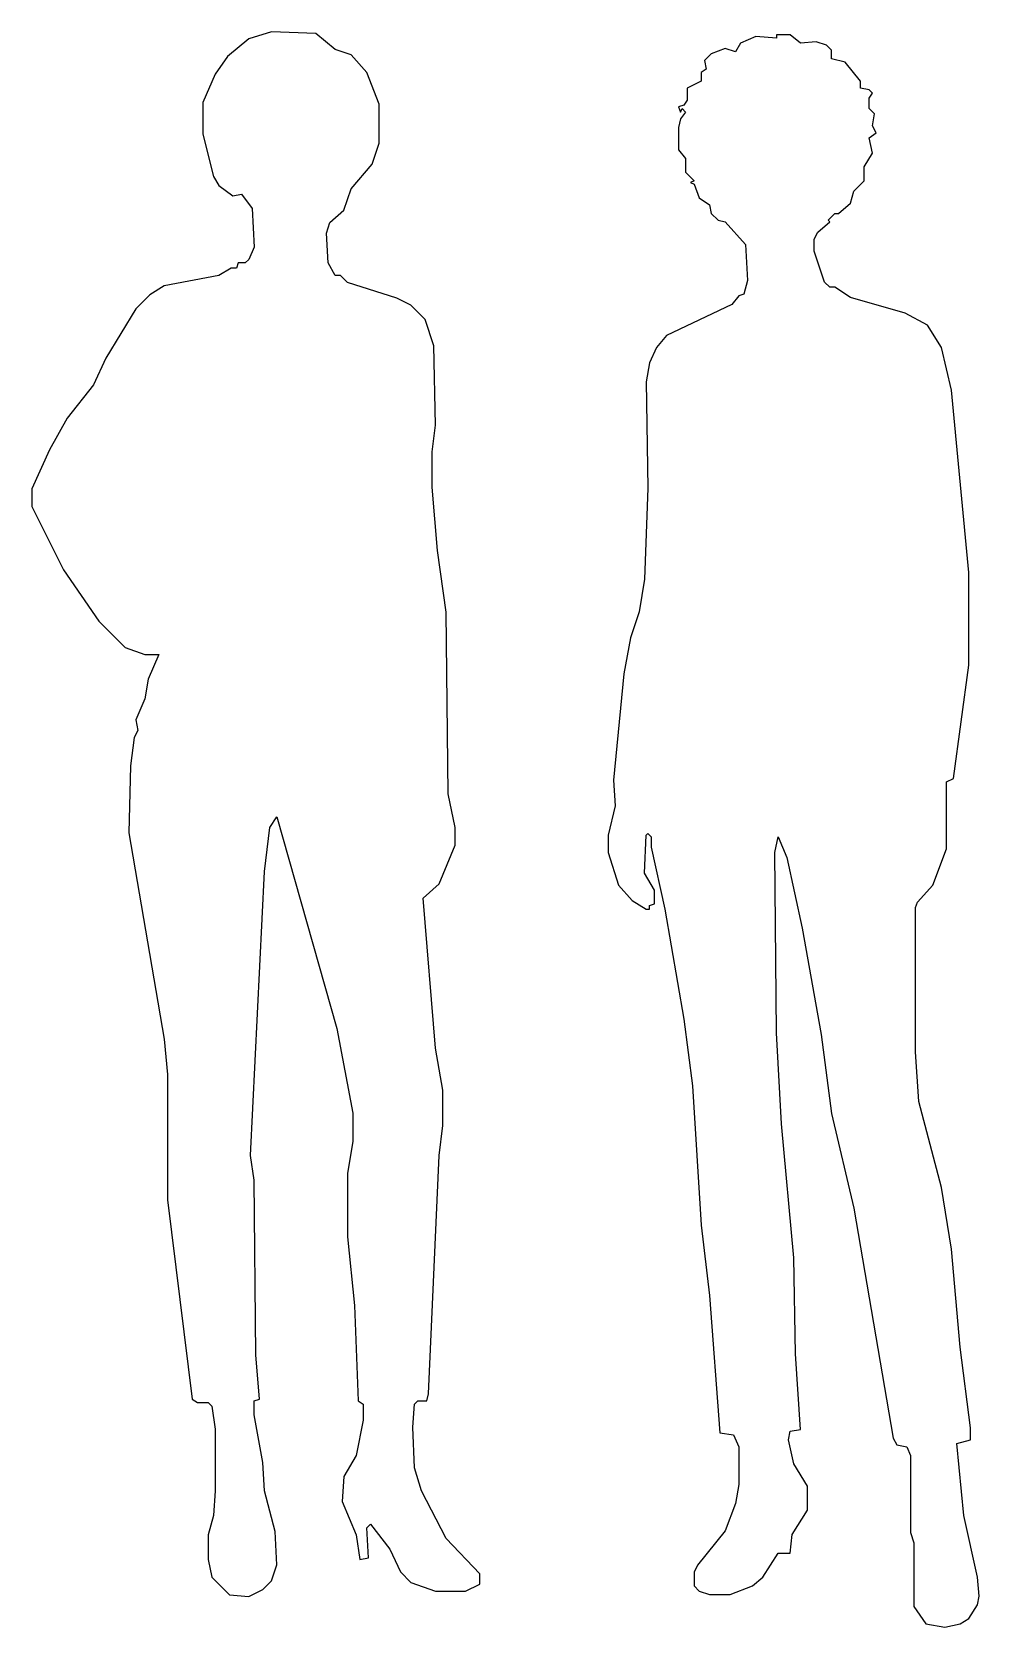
# Model space of a CAD drawing. Extents: x -1390 to 1230, y -629 to 1021.
# Drawn here: x -1390 to -412, y -626 to 1021 of the extents above; entities that cross this region are included whole.
import ezdxf

# ---------------------------------------------------------------- set-up
doc = ezdxf.new("R2010")
doc.units = 0
doc.header["$LTSCALE"] = 20
doc.layers.add('_____1', color=7, linetype='CONTINUOUS')

msp = doc.modelspace()

# ---------------------------------------------------------------- linework, layer by layer
at = {"layer": '_____1', "color": 0, "linetype": 'CONTINUOUS', "flags": 128}
for points in [[(-1142.7, 1021.4), (-1166.4, 1014.1), (-1166.4, 1014.1), (-1188.2, 995.9), (-1188.2, 995.9), (-1201, 977.7), (-1201, 977.7), (-1213.7, 948.5), (-1213.7, 948.5), (-1213.7, 915.7), (-1213.7, 915.7), (-1202.8, 872), (-1202.8, 872), (-1197.3, 862.9), (-1197.3, 862.9), (-1182.8, 852), (-1182.8, 852), (-1173.7, 853.8), (-1173.7, 853.8), (-1162.7, 839.2), (-1162.7, 839.2), (-1160.9, 799.2), (-1160.9, 799.2), (-1166.4, 786.4), (-1166.4, 786.4), (-1170, 782.8), (-1170, 782.8), (-1177.3, 782.8), (-1177.3, 782.8), (-1179.1, 777.3), (-1179.1, 777.3), (-1184.6, 777.3), (-1184.6, 777.3), (-1197.3, 770), (-1197.3, 770), (-1253.8, 759.1), (-1253.8, 759.1), (-1268.4, 750), (-1268.4, 750), (-1282.9, 735.4), (-1282.9, 735.4), (-1313.9, 684.4), (-1313.9, 684.4), (-1326.7, 657.1), (-1326.7, 657.1), (-1354, 622.5), (-1354, 622.5), (-1372.2, 589.7), (-1372.2, 589.7), (-1390.4, 549.6), (-1390.4, 549.6), (-1390.4, 531.4), (-1390.4, 531.4), (-1357.6, 465.8), (-1357.6, 465.8), (-1321.2, 413), (-1321.2, 413), (-1293.9, 385.7), (-1293.9, 385.7), (-1273.8, 378.4), (-1273.8, 378.4), (-1259.3, 378.4), (-1259.3, 378.4), (-1270.2, 352.9), (-1270.2, 352.9), (-1273.8, 332.9), (-1273.8, 332.9), (-1282.9, 311), (-1282.9, 311), (-1281.1, 300.1), (-1281.1, 300.1), (-1284.8, 292.8), (-1284.8, 292.8), (-1288.4, 263.6), (-1288.4, 263.6), (-1290.2, 194.4), (-1290.2, 194.4), (-1253.8, -18.7), (-1253.8, -18.7), (-1250.2, -55.1), (-1250.2, -55.1), (-1250.2, -184.4), (-1250.2, -184.4), (-1224.7, -390.3), (-1224.7, -390.3), (-1219.2, -393.9), (-1219.2, -393.9), (-1208.3, -393.9), (-1208.3, -393.9), (-1204.6, -397.6), (-1204.6, -397.6), (-1201, -421.2), (-1201, -421.2), (-1201, -485), (-1201, -485), (-1202.8, -510.5), (-1202.8, -510.5), (-1208.3, -530.5), (-1208.3, -530.5), (-1208.3, -556), (-1208.3, -556), (-1204.6, -574.2), (-1204.6, -574.2), (-1186.4, -592.5), (-1186.4, -592.5), (-1166.4, -594.3), (-1166.4, -594.3), (-1151.8, -587), (-1151.8, -587), (-1142.7, -577.9), (-1142.7, -577.9), (-1137.2, -561.5), (-1137.2, -561.5), (-1139, -526.9), (-1139, -526.9), (-1150, -485), (-1150, -485), (-1151.8, -455.9), (-1151.8, -455.9), (-1160.9, -406.7), (-1160.9, -406.7), (-1160.9, -392.1), (-1160.9, -392.1), (-1155.4, -390.3), (-1155.4, -390.3), (-1159.1, -344.7), (-1159.1, -344.7), (-1160.9, -164.4), (-1160.9, -164.4), (-1164.5, -138.9), (-1164.5, -138.9), (-1150, 154.3), (-1150, 154.3), (-1144.5, 199.9), (-1144.5, 199.9), (-1137.2, 210.8), (-1137.2, 210.8), (-1075.3, -7.8), (-1075.3, -7.8), (-1058.9, -95.2), (-1058.9, -95.2), (-1058.9, -124.3), (-1058.9, -124.3), (-1064.4, -157.1), (-1064.4, -157.1), (-1064.4, -222.7), (-1064.4, -222.7), (-1057.1, -293.7), (-1057.1, -293.7), (-1053.4, -392.1), (-1053.4, -392.1), (-1048, -395.7), (-1048, -395.7), (-1048, -412.1), (-1048, -412.1), (-1055.3, -448.6), (-1055.3, -448.6), (-1068, -470.4), (-1068, -470.4), (-1069.8, -495.9), (-1069.8, -495.9), (-1055.3, -530.5), (-1055.3, -530.5), (-1051.6, -556), (-1051.6, -556), (-1042.5, -554.2), (-1042.5, -554.2), (-1044.3, -523.2), (-1044.3, -523.2), (-1040.7, -519.6), (-1040.7, -519.6), (-1020.6, -545.1), (-1020.6, -545.1), (-1009.7, -568.8), (-1009.7, -568.8), (-998.8, -579.7), (-998.8, -579.7), (-973.3, -588.8), (-973.3, -588.8), (-942.3, -588.8), (-942.3, -588.8), (-927.7, -581.5), (-927.7, -581.5), (-927.7, -570.6), (-927.7, -570.6), (-962.4, -534.2), (-962.4, -534.2), (-987.9, -485), (-987.9, -485), (-995.1, -461.3), (-995.1, -461.3), (-997, -419.4), (-997, -419.4), (-995.1, -395.7), (-995.1, -395.7), (-991.5, -392.1), (-991.5, -392.1), (-982.4, -392.1), (-982.4, -392.1), (-980.6, -384.8), (-980.6, -384.8), (-969.6, -138.9), (-969.6, -138.9), (-966, -107.9), (-966, -107.9), (-966, -71.5), (-966, -71.5), (-973.3, -27.8), (-973.3, -27.8), (-986, 127), (-986, 127), (-969.6, 141.6), (-969.6, 141.6), (-953.2, 181.7), (-953.2, 181.7), (-953.2, 199.9), (-953.2, 199.9), (-960.5, 234.5), (-960.5, 234.5), (-962.4, 422.1), (-962.4, 422.1), (-971.5, 485.9), (-971.5, 485.9), (-976.9, 551.4), (-976.9, 551.4), (-976.9, 587.9), (-976.9, 587.9), (-973.3, 615.2), (-973.3, 615.2), (-975.1, 697.2), (-975.1, 697.2), (-984.2, 724.5), (-984.2, 724.5), (-998.8, 739.1), (-998.8, 739.1), (-1013.4, 746.3), (-1013.4, 746.3), (-1064.4, 762.7), (-1064.4, 762.7), (-1071.6, 770), (-1071.6, 770), (-1077.1, 770), (-1077.1, 770), (-1084.4, 782.8), (-1084.4, 782.8), (-1086.2, 813.7), (-1086.2, 813.7), (-1082.6, 824.7), (-1082.6, 824.7), (-1068, 837.4), (-1068, 837.4), (-1060.7, 859.3), (-1060.7, 859.3), (-1038.9, 884.8), (-1038.9, 884.8), (-1031.6, 906.6), (-1031.6, 906.6), (-1031.6, 946.7), (-1031.6, 946.7), (-1044.3, 979.5), (-1044.3, 979.5), (-1060.7, 997.7), (-1060.7, 997.7), (-1077.1, 1003.2), (-1077.1, 1003.2), (-1097.1, 1019.6), (-1097.1, 1019.6), (-1142.7, 1021.4)], [(-642.4, 1016.7), (-658.3, 1009.6), (-658.3, 1009.6), (-663.6, 1000.7), (-663.6, 1000.7), (-674.3, 1004.2), (-674.3, 1004.2), (-688.5, 998.9), (-688.5, 998.9), (-695.6, 991.8), (-695.6, 991.8), (-693.8, 983), (-693.8, 983), (-699.1, 979.4), (-699.1, 979.4), (-699.1, 970.5), (-699.1, 970.5), (-713.3, 963.4), (-713.3, 963.4), (-713.3, 951), (-713.3, 951), (-716.9, 945.7), (-716.9, 945.7), (-722.2, 943.9), (-722.2, 943.9), (-720.4, 938.6), (-720.4, 938.6), (-718.6, 942.2), (-718.6, 942.2), (-715.1, 938.6), (-715.1, 938.6), (-720.4, 931.5), (-720.4, 931.5), (-722.2, 922.7), (-722.2, 922.7), (-722.2, 899.6), (-722.2, 899.6), (-715.1, 890.7), (-715.1, 890.7), (-715.1, 876.5), (-715.1, 876.5), (-706.2, 867.7), (-706.2, 867.7), (-709.8, 865.9), (-709.8, 865.9), (-706.2, 864.1), (-706.2, 864.1), (-700.9, 849.9), (-700.9, 849.9), (-690.2, 842.8), (-690.2, 842.8), (-688.5, 834), (-688.5, 834), (-681.4, 826.9), (-681.4, 826.9), (-674.3, 825.1), (-674.3, 825.1), (-653, 802), (-653, 802), (-651.2, 764.8), (-651.2, 764.8), (-654.8, 750.6), (-654.8, 750.6), (-660.1, 748.8), (-660.1, 748.8), (-667.2, 740), (-667.2, 740), (-734.6, 708), (-734.6, 708), (-745.2, 695.6), (-745.2, 695.6), (-752.3, 679.7), (-752.3, 679.7), (-755.9, 660.2), (-755.9, 660.2), (-754.1, 550.2), (-754.1, 550.2), (-757.6, 456.2), (-757.6, 456.2), (-763, 422.5), (-763, 422.5), (-771.8, 395.9), (-771.8, 395.9), (-778.9, 358.6), (-778.9, 358.6), (-789.6, 248.7), (-789.6, 248.7), (-787.8, 222.1), (-787.8, 222.1), (-794.9, 191.9), (-794.9, 191.9), (-794.9, 174.2), (-794.9, 174.2), (-784.3, 140.5), (-784.3, 140.5), (-770.1, 124.5), (-770.1, 124.5), (-755.9, 115.6), (-755.9, 115.6), (-752.3, 115.6), (-752.3, 115.6), (-752.3, 119.2), (-752.3, 119.2), (-747, 121), (-747, 121), (-747, 135.2), (-747, 135.2), (-757.6, 152.9), (-757.6, 152.9), (-755.9, 191.9), (-755.9, 191.9), (-754.1, 193.7), (-754.1, 193.7), (-750.6, 190.1), (-750.6, 190.1), (-750.6, 179.5), (-750.6, 179.5), (-736.4, 115.6), (-736.4, 115.6), (-716.9, 2.1), (-716.9, 2.1), (-708, -67), (-708, -67), (-699.1, -210.7), (-699.1, -210.7), (-690.2, -283.4), (-690.2, -283.4), (-679.6, -425.3), (-679.6, -425.3), (-665.4, -427.1), (-665.4, -427.1), (-660.1, -439.5), (-660.1, -439.5), (-660.1, -478.5), (-660.1, -478.5), (-663.6, -498), (-663.6, -498), (-674.3, -526.4), (-674.3, -526.4), (-702.7, -561.9), (-702.7, -561.9), (-706.2, -569), (-706.2, -569), (-706.2, -583.2), (-706.2, -583.2), (-700.9, -588.5), (-700.9, -588.5), (-690.2, -592), (-690.2, -592), (-669, -592), (-669, -592), (-645.9, -583.2), (-645.9, -583.2), (-635.3, -574.3), (-635.3, -574.3), (-619.3, -549.5), (-619.3, -549.5), (-606.9, -549.5), (-606.9, -549.5), (-605.1, -530), (-605.1, -530), (-589.1, -505.1), (-589.1, -505.1), (-589.1, -480.3), (-589.1, -480.3), (-603.3, -457.2), (-603.3, -457.2), (-608.7, -432.4), (-608.7, -432.4), (-606.9, -423.5), (-606.9, -423.5), (-596.2, -421.8), (-596.2, -421.8), (-601.6, -343.7), (-601.6, -343.7), (-603.3, -244.4), (-603.3, -244.4), (-615.8, -106.1), (-615.8, -106.1), (-621.1, -12.1), (-621.1, -12.1), (-622.8, 174.2), (-622.8, 174.2), (-619.3, 190.1), (-619.3, 190.1), (-610.4, 168.9), (-610.4, 168.9), (-594.5, 96.1), (-594.5, 96.1), (-575, -13.8), (-575, -13.8), (-564.3, -95.4), (-564.3, -95.4), (-541.3, -193), (-541.3, -193), (-500.5, -430.6), (-500.5, -430.6), (-496.9, -437.7), (-496.9, -437.7), (-486.3, -439.5), (-486.3, -439.5), (-482.7, -448.4), (-482.7, -448.4), (-482.7, -528.2), (-482.7, -528.2), (-479.2, -538.8), (-479.2, -538.8), (-479.2, -604.5), (-479.2, -604.5), (-466.8, -622.2), (-466.8, -622.2), (-447.3, -625.7), (-447.3, -625.7), (-431.3, -622.2), (-431.3, -622.2), (-422.4, -616.9), (-422.4, -616.9), (-413.6, -602.7), (-413.6, -602.7), (-411.8, -593.8), (-411.8, -593.8), (-413.6, -574.3), (-413.6, -574.3), (-427.7, -510.4), (-427.7, -510.4), (-434.8, -436), (-434.8, -436), (-420.7, -432.4), (-420.7, -432.4), (-420.7, -420), (-420.7, -420), (-431.3, -336.6), (-431.3, -336.6), (-440.2, -235.5), (-440.2, -235.5), (-450.8, -171.7), (-450.8, -171.7), (-473.9, -83), (-473.9, -83), (-477.4, -31.6), (-477.4, -31.6), (-477.4, 117.4), (-477.4, 117.4), (-475.6, 122.7), (-475.6, 122.7), (-459.7, 140.5), (-459.7, 140.5), (-445.5, 177.7), (-445.5, 177.7), (-445.5, 246.9), (-445.5, 246.9), (-438.4, 250.4), (-438.4, 250.4), (-422.4, 367.5), (-422.4, 367.5), (-422.4, 463.3), (-422.4, 463.3), (-440.2, 651.3), (-440.2, 651.3), (-450.8, 695.6), (-450.8, 695.6), (-465, 718.7), (-465, 718.7), (-488.1, 731.1), (-488.1, 731.1), (-544.8, 747.1), (-544.8, 747.1), (-560.8, 757.7), (-560.8, 757.7), (-566.1, 757.7), (-566.1, 757.7), (-571.4, 763), (-571.4, 763), (-582.1, 795), (-582.1, 795), (-582.1, 807.4), (-582.1, 807.4), (-578.5, 814.5), (-578.5, 814.5), (-566.1, 825.1), (-566.1, 825.1), (-567.9, 826.9), (-567.9, 826.9), (-560.8, 834), (-560.8, 834), (-557.2, 834), (-557.2, 834), (-544.8, 844.6), (-544.8, 844.6), (-541.3, 857), (-541.3, 857), (-530.6, 867.7), (-530.6, 867.7), (-530.6, 881.9), (-530.6, 881.9), (-521.8, 896.1), (-521.8, 896.1), (-525.3, 912), (-525.3, 912), (-518.2, 917.3), (-518.2, 917.3), (-521.8, 924.4), (-521.8, 924.4), (-520, 936.8), (-520, 936.8), (-525.3, 942.2), (-525.3, 942.2), (-525.3, 952.8), (-525.3, 952.8), (-521.8, 958.1), (-521.8, 958.1), (-525.3, 961.7), (-525.3, 961.7), (-534.2, 963.4), (-534.2, 963.4), (-534.2, 970.5), (-534.2, 970.5), (-550.1, 990.1), (-550.1, 990.1), (-564.3, 993.6), (-564.3, 993.6), (-564.3, 1002.5), (-564.3, 1002.5), (-569.6, 1007.8), (-569.6, 1007.8), (-580.3, 1011.3), (-580.3, 1011.3), (-596.2, 1009.6), (-596.2, 1009.6), (-606.9, 1018.4), (-606.9, 1018.4), (-621.1, 1018.4), (-621.1, 1018.4), (-621.1, 1014.9), (-621.1, 1014.9), (-642.4, 1016.7)]]:
    msp.add_lwpolyline(points, close=True, dxfattribs=at)

doc.saveas('drawing.dxf')
